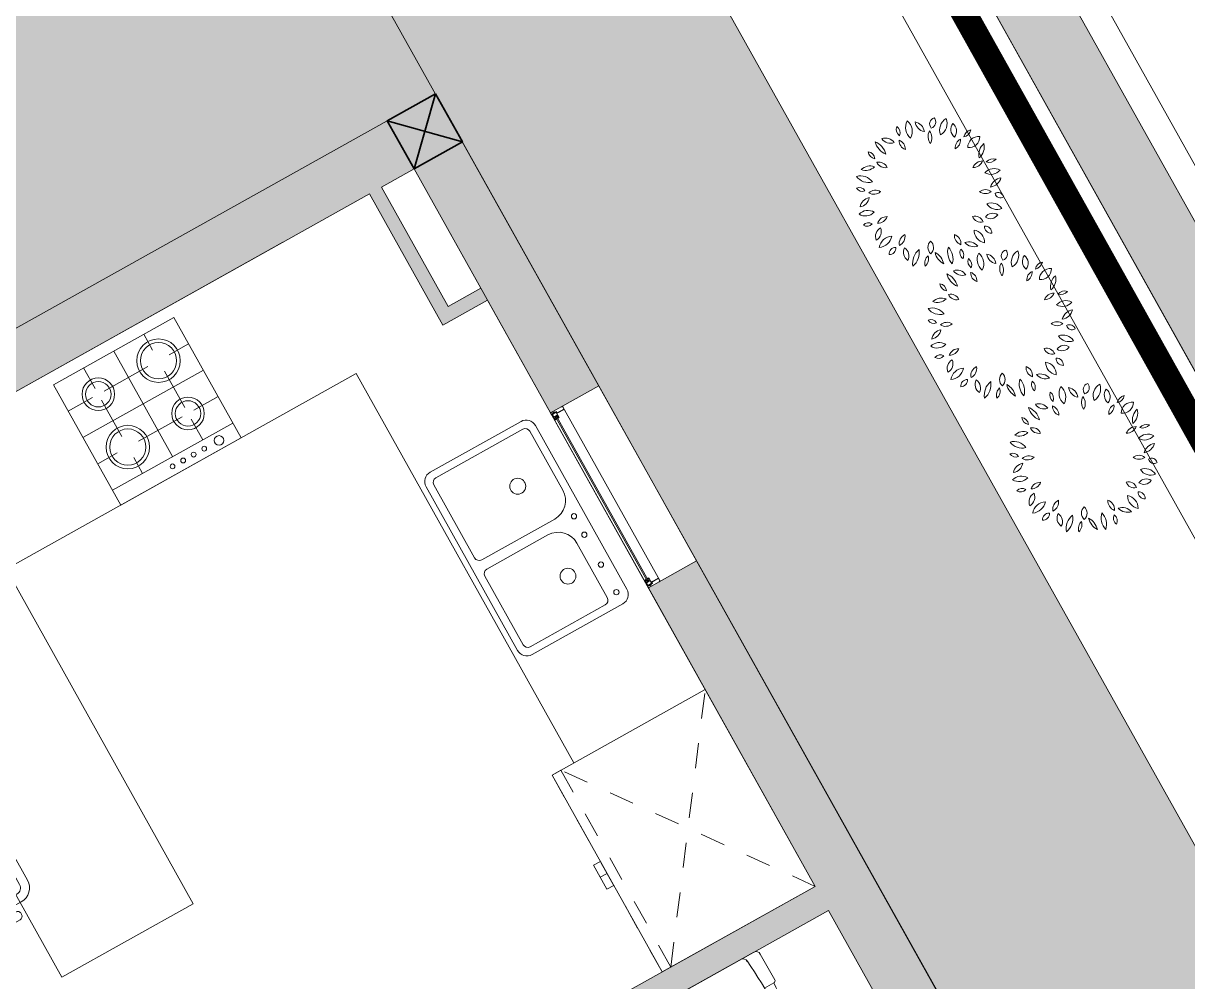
# Model space of a CAD drawing. Header units: millimetres. Extents: x 567980 to 569372, y 2065777 to 2066674.
# Drawn here: x 568954.36 to 568959.006, y 2066326.965 to 2066330.79 of the extents above; entities that cross this region are included whole.
import ezdxf

# ---------------------------------------------------------------- set-up
doc = ezdxf.new("R2010")
doc.units = ezdxf.units.MM
doc.linetypes.add('CENTER', pattern=[3, 1.5, -0.5, 0.5, -0.5])
doc.linetypes.add('HIDDEN', pattern=[0.75, 0.5, -0.25])
for name, color, linetype, lineweight in [('A-COT VACH', 2, 'Continuous', 35), ('A-HATCH', 251, 'Continuous', 5), ('A-TUONG', 255, 'Continuous', 35), ('boDnv', 54, 'Continuous', 25), ('E- RANH GIOI', 1, 'CENTER', 13), ('E- THAY', 9, 'Continuous', 20), ('E- Tuong', 4, 'Continuous', 13), ('E-Manh', 251, 'Continuous', 13), ('E-NoiThat', 32, 'Continuous', 9), ('i_Cay', 114, 'Continuous', 13), ('i_Hatch', 250, 'Continuous', 13), ('i_ThietBi', 32, 'Continuous', 13), ('LD-CUA', 146, 'Continuous', 13), ('LD-THAY', 9, 'Continuous', 13)]:
    doc.layers.add(name, color=color, linetype=linetype, lineweight=lineweight)
doc.layers.add('ChiaLo', color=128, linetype='CENTER')
doc.layers.add('loKBT', color=42, linetype='Continuous')
pattern_1 = [(29.1921812, (562691.920323, 2061569.38554), (-0.02438702664, 0.0436494322), []), (74.1921812, (562691.92032, 2061569.38554), (-0.1360729175, 0.038524811), [0.070710678, -0.1414213562])]

# ---------------------------------------------------------------- blocks, each defined once
blk = doc.blocks.new('NEN')
at = {"layer": 'ChiaLo', "ltscale": 5}
blk.add_lwpolyline([(249.5585, -21.0006), (269.0492, -55.9307)], dxfattribs=at)
at = {"layer": 'loKBT'}
for points in [[(270.2195, -32.3748), (259.3038, -38.4657), (269.0492, -55.9307), (279.9649, -49.8398)], [(259.3038, -38.4657), (242.2673, -47.972), (248.9862, -61.4059), (255.5891, -63.4414), (269.0492, -55.9307)]]:
    blk.add_lwpolyline(points, close=True, dxfattribs=at)
blk = doc.blocks.new('SAN VUON BT A-BT1')
at = {"layer": 'i_Hatch', "true_color": 0x46cb3a, "transparency": 33554687}
h = blk.add_hatch(dxfattribs=at)
h.set_pattern_fill('CROSS', color=95, scale=300, double=1)
h.set_pattern_definition([(0, (2832.47, -202892.13), (75, 75), [37.5, -112.5]), (90, (2851.22, -202910.88), (-75, 75), [37.5, -112.5])])
h.paths.add_polyline_path([(7163776.9, 841296.9), (7151496.9, 841296.9), (7151496.9, 841006.9), (7163486.9, 841006.9), (7163486.9, 821856.9), (7163776.9, 821856.9)])
h.paths.add_polyline_path([(7158157.3, 822152.4), (7151786.9, 822152.4), (7151786.9, 839436.9), (7151496.9, 839436.9), (7151496.9, 821856.9), (7151496.9, 821516.9), (7158157.3, 821516.9)])
at = {"layer": 'E- RANH GIOI', "ltscale": 0.1, "const_width": 100}
blk.add_lwpolyline([(7151386.9, 821436.9), (7163886.9, 821436.9), (7163886.9, 841436.9), (7151386.9, 841436.9)], close=True, dxfattribs=at)
at = {"layer": 'E-Manh'}
for p, q in [((7151496.9, 841326.9), (7151496.9, 821886.9)), ((7151786.9, 839436.9), (7151786.9, 822182.4)), ((7151896.9, 839436.9), (7151896.9, 822292.4))]:
    blk.add_line(p, q, dxfattribs=at)
blk.add_lwpolyline([(7151496.9, 841326.9), (7151496.9, 821546.9), (7158267.3, 821546.9)], dxfattribs=at)
blk = doc.blocks.new('MBT1 BT1')
at = {"layer": 'E- RANH GIOI', "ltscale": 0.1, "const_width": 100}
blk.add_lwpolyline([(7075416.3, 1014867.5), (7087916.3, 1014867.5), (7087916.3, 1034867.5), (7075416.3, 1034867.5)], close=True, dxfattribs=at)
at = {"layer": 'E- THAY'}
blk.add_blockref('SAN VUON BT A-BT1', (-75970.5, 193430.5), dxfattribs=at)
blk = doc.blocks.new('BT-01')
at = {"layer": 'loKBT'}
for points in [[(7833505.2, 959890.6), (7814005.9, 959899.6), (7813320.7, 944902.5), (7818090, 939908), (7833496, 939900.9)], [(7845998.8, 959884.9), (7833505.2, 959890.6), (7833496, 939900.9), (7845989.6, 939895.1)]]:
    blk.add_lwpolyline(points, close=True, dxfattribs=at)
blk = doc.blocks.new('mb-cay40')
at = {"color": 0, "linetype": 'ByBlock'}
for centre, radius, start, end in [((-299.6, 710.3), 100.2, 149.47372, 231.75859), ((-447.9, 682.5), 100.2, 329.47372, 51.75859), ((-230.7, 779.4), 98.1, 192.30595, 259.6849), ((-344.1, 662), 98.1, 12.30595, 79.6849), ((-136.2, 736.9), 62.9, 125.40933, 202.71009), ((-230.7, 763.9), 62.9, 305.40933, 22.71009), ((16.3, 684.3), 136.5, 133.81169, 194.30773), ((-210.5, 749), 136.5, 313.81169, 14.30773), ((112.7, 711.3), 137.2, 163.46423, 212.79056), ((-134.2, 676.1), 137.2, 343.46423, 32.79056), ((-426.9, 693.8), 54.1, 146.81507, 244.01934), ((-495.9, 674.7), 54.1, 326.81507, 64.01934), ((-147.5, 637.8), 79.7, 145.52479, 220.83273), ((-273.4, 630.8), 79.7, 325.52479, 40.83273), ((138.4, 615.5), 80.6, 104.10036, 168.46502), ((39.7, 709.8), 80.6, 284.10036, 348.46502), ((-541.5, 596.8), 98.1, 183.31893, 263.19037), ((-651.1, 493.7), 98.1, 3.31893, 83.19037), ((-554.2, 555.7), 69.9, 25.45365, 116.6852), ((-522.5, 648.1), 69.9, 205.45365, 296.6852), ((-390.4, 597.1), 66.9, 168.8066, 257.6391), ((-470.3, 544.7), 66.9, 348.8066, 77.6391), ((48.9, 562.1), 68.8, 103.89139, 198.90395), ((-32.7, 606.6), 68.8, 283.89139, 18.90395), ((230.4, 506), 141.4, 100.3005, 160.44765), ((71.9, 692.4), 141.4, 280.3005, 340.44765), ((260, 521), 76.9, 122.58173, 207.17999), ((150.2, 550.6), 76.9, 302.58173, 27.17999), ((-653.7, 503), 44.2, 163.49335, 274.46973), ((-692.7, 471.4), 44.2, 343.49335, 94.46973), ((299.7, 426), 53.5, 59.98145, 155.66759), ((277.7, 494.4), 53.5, 239.98145, 335.66759), ((-680.1, 301.4), 101.7, 69.72014, 135.64891), ((-717.6, 467.9), 101.7, 249.72014, 315.64891), ((-620.4, 356.9), 75.8, 22.57231, 98.33354), ((-561.4, 461), 75.8, 202.57231, 278.33354), ((213.1, 368.7), 79.6, 86.02822, 161.36976), ((143.1, 473.5), 79.6, 266.02822, 341.36976), ((319.9, 283.6), 110.2, 64.73526, 140.57812), ((281.8, 453.3), 110.2, 244.73526, 320.57812), ((-743.4, 226), 96, 30.94824, 110.57839), ((-694.8, 365.2), 96, 210.94824, 290.57839), ((359.2, 242.1), 79.1, 90.25287, 173.52208), ((280.3, 330.1), 79.1, 270.25287, 353.52208), ((-766.5, 152.4), 75.6, 44.25765, 108.59266), ((-736.5, 276.8), 75.6, 224.25765, 288.59266), ((-637.6, 118.6), 83.9, 60.50948, 129.29199), ((-649.5, 256.6), 83.9, 240.50948, 309.29199), ((243, 141), 78, 58.87476, 131.21352), ((231.9, 266.5), 78, 238.87476, 311.21352), ((344, 142), 53.6, 28.19814, 112.19179), ((371, 217), 53.6, 208.19814, 292.19179), ((-787.2, 176.3), 110.8, 280.87616, 345.44791), ((-659.1, 39.6), 110.8, 100.87616, 165.44791), ((292.5, 25.2), 97.6, 29.1952, 106.7189), ((349.7, 166.4), 97.6, 209.1952, 286.7189), ((-689.6, -39.1), 87.4, 54.97446, 151.37923), ((-716.2, 74.2), 87.4, 234.97446, 331.37923), ((158.9, -75), 77.3, 28.80716, 103.91988), ((208.1, 37.3), 77.3, 208.80716, 283.91988), ((313.8, -58.6), 90.4, 71.37117, 141.75354), ((271.7, 82.9), 90.4, 251.37117, 321.75354), ((-674.8, -123.2), 70, 71.81925, 140.08176), ((-706.7, -11.8), 70, 251.81925, 320.08176), ((-557.2, -163.3), 78, 113.47529, 203.45596), ((-659.8, -122.8), 78, 293.47529, 23.45596), ((-551.5, -83), 75, 87.17243, 157.23647), ((-616.9, 20.9), 75, 267.17243, 337.23647), ((243.5, -118.1), 50.7, 359.25572, 87.62866), ((296.2, -68.1), 50.7, 179.25572, 267.62866), ((-604.8, -147.2), 106.6, 271.63276, 352.02679), ((-496.2, -268.5), 106.6, 91.63276, 172.02679), ((-341.9, -220.9), 95.9, 122.88731, 186.72533), ((-489.2, -151.6), 95.9, 302.88731, 6.72533), ((69.9, -150.8), 70.3, 173.64998, 254.65145), ((-18.6, -210.9), 70.3, 353.64998, 74.65145), ((132.9, -213), 116.1, 6.54869, 76.89113), ((274.6, -86.6), 116.1, 186.54869, 256.89113), ((-472.9, -293.5), 49.3, 76.54191, 193.47743), ((-509.3, -257.1), 49.3, 256.54191, 13.47743), ((-314.3, -280.8), 91.1, 159.11699, 230.36062), ((-457.4, -318.4), 91.1, 339.11699, 50.36062), ((-220.2, -348.5), 108.7, 122.11699, 201.72753), ((-378.9, -296.7), 108.7, 302.11699, 21.72753), ((-132.5, -236.1), 75.4, 148.78766, 221.59771), ((-253.3, -247.1), 75.4, 328.78766, 41.59771), ((99.9, -278), 148, 165.20711, 218.32175), ((-159.3, -332), 148, 345.20711, 38.32175), ((110.4, -276.4), 64.3, 156.77542, 231.28797), ((11, -301.2), 64.3, 336.77542, 51.28797), ((113.4, -289.9), 96.7, 38.69621, 106.24154), ((161.8, -136.6), 96.7, 218.69621, 286.24154), ((-170.5, -363.9), 62.5, 129.74751, 206.0709), ((-266.7, -343.3), 62.5, 309.74751, 26.0709), ((-159.8, -372.2), 84.6, 5.31956, 80.41897), ((-61.5, -281), 84.6, 185.31956, 260.41897)]:
    blk.add_arc(centre, radius, start, end, dxfattribs=at)
blk = doc.blocks.new('A$C33A8190A')
at = {"layer": 'i_ThietBi', "linetype": 'HIDDEN'}
for p, q in [((-899.9, 40), (0, 700)), ((-899.9, 700), (0, 40))]:
    blk.add_line(p, q, dxfattribs=at)
at = {"layer": 'i_ThietBi'}
blk.add_lwpolyline([(-899.9, 700), (0, 700), (0, 0), (-899.9, 0)], close=True, dxfattribs=at)
at = {"layer": 'i_ThietBi', "linetype": 'HIDDEN'}
for points in [[(-899.9, 0), (0, 0), (0, 40), (-899.9, 40)], [(-450, 0), (-504.5, 0), (-504.5, -30.7), (-450, -30.7)], [(-395.4, 0), (-395.4, -30.7), (-450, -30.7), (-450, 0)]]:
    blk.add_lwpolyline(points, close=True, dxfattribs=at)
blk = doc.blocks.new('A$C395E768C')
at = {"layer": 'i_ThietBi'}
for p, q in [((-125, -65.8), (-125, 0)), ((0, -438.6), (0, 0)), ((125, -85.5), (125, 0)), ((-168.9, -109.6), (-250, -109.6)), ((100.9, -109.6), (-81.1, -109.6)), ((149.1, -109.6), (250, -109.6)), ((-125, -304.8), (-125, -153.5)), ((125, -285.1), (125, -133.8)), ((-250, -219.3), (250, -219.3)), ((-149.1, -328.9), (-250, -328.9)), ((-100.9, -328.9), (81.1, -328.9)), ((168.9, -328.9), (250, -328.9)), ((-125, -353.1), (-125, -438.6)), ((125, -372.8), (125, -438.6)), ((-250, -438.6), (250, -438.6))]:
    blk.add_line(p, q, dxfattribs=at)
blk.add_lwpolyline([(250, -500), (250, 0), (-250, 0), (-250, -500)], close=True, dxfattribs=at)
for centre, radius in [((-125, -109.6), 78.9), ((-125, -109.6), 65.8), ((125, -109.6), 59.2), ((125, -109.6), 46.1), ((125, -328.9), 78.9), ((-125, -328.9), 59.2), ((-125, -328.9), 46.1), ((125, -328.9), 65.8), ((-175.4, -469.3), 17.5), ((-114, -469.3), 8.77), ((-70.2, -469.3), 8.77), ((-26.3, -469.3), 8.77), ((17.5, -469.3), 8.77)]:
    blk.add_circle(centre, radius, dxfattribs=at)
blk = doc.blocks.new('DOUBLE-SINK1000')
for p, q in [((-449.2, 0), (449.2, 0)), ((-500, -549.2), (-500, -50.8)), ((-438.0875, -36.5125), (-115.0375, -36.5125)), ((500, -50.8), (500, -549.2)), ((-463.4875, -538.0875), (-463.4875, -61.9125)), ((438.0875, -101.6), (138.9625, -101.6)), ((-13.4375, -538.0875), (-13.4375, -138.1125)), ((463.4875, -127), (463.4875, -538.0875)), ((37.3625, -538.0875), (37.3625, -203.2)), ((449.2, -600), (-449.2, -600)), ((-38.8375, -563.4875), (-438.0875, -563.4875)), ((438.0875, -563.4875), (62.7625, -563.4875))]:
    blk.add_line(p, q)
at = {"color": 44}
for centre, radius in [((19.9, -50.8), 12.7), ((121.5, -50.8), 12.7), ((284.9, -50.8), 12.7), ((436.5, -50.8), 12.7), ((-236.875, -215.9), 38.1), ((256.325, -215.9), 38.1)]:
    blk.add_circle(centre, radius, dxfattribs=at)
for centre, radius, start, end in [((-449.2, -50.8), 50.8, 90, 180), ((449.2, -50.8), 50.8, 0, 90), ((-438.0875, -61.9125), 25.4, 90, 180), ((-115.0375, -138.1125), 101.6, 0, 90), ((138.9625, -203.2), 101.6, 90, 180), ((438.0875, -127), 25.4, 0, 90), ((-449.2, -549.2), 50.8, 180, 270), ((-438.0875, -538.0875), 25.4, 180, 270), ((-38.8375, -538.0875), 25.4, 270, 0), ((62.7625, -538.0875), 25.4, 180, 270), ((438.0875, -538.0875), 25.4, 270, 0), ((449.2, -549.2), 50.8, 270, 0)]:
    blk.add_arc(centre, radius, start, end)
blk = doc.blocks.new('AASS')
at = {"layer": 'i_ThietBi', "ltscale": 0.5}
for p, q in [((-124300685.4, 101895082.4), (-124300835.4, 101895082.4)), ((-124300685.4, 101895037.4), (-124300835.4, 101895037.4)), ((-124300820.4, 101894987.5), (-124300700.4, 101894987.5)), ((-124301110.4, 101894807.4), (-124301110.4, 101894586.3)), ((-124301065.4, 101894807.4), (-124301065.4, 101894586.3)), ((-124301035.4, 101894807.4), (-124301035.4, 101894537.4)), ((-124300485.4, 101894537.4), (-124300485.4, 101894807.4)), ((-124300455.4, 101894586.3), (-124300455.4, 101894807.4)), ((-124300410.4, 101894586.3), (-124300410.4, 101894807.4)), ((-124301065.4, 101894736.8), (-124301035.4, 101894736.8)), ((-124300485.4, 101894736.8), (-124300455.4, 101894736.8)), ((-124301065.4, 101894696.8), (-124301035.4, 101894696.8)), ((-124300485.4, 101894696.8), (-124300455.4, 101894696.8)), ((-124301090.4, 101894566.3), (-124301085.4, 101894566.3)), ((-124300435.4, 101894566.3), (-124300430.4, 101894566.3)), ((-124300955.4, 101894457.4), (-124300565.4, 101894457.4))]:
    blk.add_line(p, q, dxfattribs=at)
blk.add_lwpolyline([(-124300530.4, 101894537.4), (-124300530.4, 101894807.4, 0.414214), (-124300685.4, 101894962.4), (-124300835.4, 101894962.4, 0.414214), (-124300990.4, 101894807.4), (-124300990.4, 101894537.4, 0.414214), (-124300955.4, 101894502.4), (-124300565.4, 101894502.4, 0.414214)], format="xyb", close=True, dxfattribs=at)
for centre, radius, start, end in [((-124300835.4, 101894807.4), 275, 90, 180), ((-124300685.4, 101894807.4), 275, 0, 90), ((-124300835.4, 101894807.4), 230, 90, 180), ((-124300902.7, 101894929.1), 100.8, 35.36106, 85.39359), ((-124300618.2, 101894929.1), 100.8, 94.60641, 144.63894), ((-124300685.4, 101894807.4), 230, 0, 90), ((-124300835.4, 101894807.4), 200, 91.02827, 180), ((-124300685.4, 101894807.4), 200, 0, 88.97173), ((-124301090.4, 101894586.3), 20, 180, 270), ((-124301085.4, 101894586.3), 20, 270, 0), ((-124300435.4, 101894586.3), 20, 180, 270), ((-124300430.4, 101894586.3), 20, 270, 0), ((-124300955.4, 101894537.4), 80, 180, 270), ((-124300565.4, 101894537.4), 80, 270, 0)]:
    blk.add_arc(centre, radius, start, end, dxfattribs=at)
blk = doc.blocks.new('A$C01E237DA')
at = {"layer": 'i_ThietBi'}
for p, q in [((124, 759.1), (-119.8, 759.1)), ((-106.9, 731.5), (111, 731.5)), ((-106.9, 726.5), (111.1, 726.5)), ((182.1, 201.7), (-180.3, 202.2)), ((182.1, 201.7), (-180.3, 202.2)), ((-243.2, 154.2), (-197, 154.2)), ((-243.2, 154.2), (-197, 154.2)), ((-197, 164.9), (199.5, 165)), ((-197, 164.9), (199.5, 165)), ((199.2, 154.3), (243.6, 154.2)), ((199.2, 154.3), (243.6, 154.2)), ((-253.4, 20), (-253.2, 144.2))]:
    blk.add_line(p, q, dxfattribs=at)
blk.add_lwpolyline([(-253.4, 20, 0.414644), (-233.4, 0), (233.4, 0, 0.413784), (253.4, 20), (253.6, 144.2, 0.414214), (243.6, 154.2, 0.030719), (207.3, 462.5, 0.045974), (160.7, 664.8, 0.040862), (124, 759.1), (-119.8, 759.1, 0.042274), (-157.5, 665.3, 0.045977), (-204.6, 463.1, 0.030636), (-243.2, 154.2, 0.414214), (-253.2, 144.2), (-253.4, 20, 0.414214), (-233.4, 0)], format="xyb", dxfattribs=at)
for centre, radius, start, end in [((415.2, 489.4), 599.1, 153.2435, 162.9263), ((-433.6, 487.7), 620.1, 16.5948, 25.9545), ((406.7, 490.6), 573.1, 155.8082, 162.7877), ((406.7, 490.6), 573.1, 155.8082, 162.7877), ((406.7, 490.6), 568.1, 155.8028, 162.7839), ((406.7, 490.6), 568.1, 155.8028, 162.7839), ((-106.9, 721.5), 10, 89.5552, 156.4302), ((-106.9, 721.5), 10, 89.5552, 156.4302), ((-106.9, 721.5), 5, 89.5552, 156.4302), ((-106.9, 721.5), 5, 89.5552, 156.4302), ((110.9, 721.5), 10, 23.5698, 90.4448), ((110.9, 721.5), 5, 23.5698, 90.4448), ((110.9, 721.5), 5, 23.5698, 90.4448), ((-433.6, 487.7), 597.6, 16.5948, 23.2571), ((-433.6, 487.7), 602.6, 16.5948, 23.2414), ((915.9, 308.6), 1131.2, 161.6177, 172.1474), ((916.1, 308.6), 1113.8, 161.5781, 172.1303), ((916.1, 308.6), 1113.8, 161.5781, 172.1303), ((916.1, 308.6), 1108.9, 161.5878, 172.1346), ((916.1, 308.6), 1108.9, 161.5878, 172.1346), ((-914.1, 310.9), 1109, 7.7136, 18.2596), ((-914.1, 310.9), 1109, 7.7136, 18.2596), ((-914.4, 301.2), 1117.4, 8.2007, 18.7361), ((-914.4, 301.2), 1117.4, 8.2007, 18.7361), ((-913.9, 310.9), 1131.3, 7.7004, 18.2295), ((2294.4, -5.6), 2542.6, 169.3761, 176.3952), ((2288.4, 231.5), 2486.5, 174.7016, 184.9536), ((2288.4, 231.5), 2486.5, 174.7016, 184.9536), ((2278.2, 257.2), 2468.9, 175.2821, 181.0488), ((2278.2, 257.2), 2468.9, 175.2821, 181.0488), ((-2276.2, 263.9), 2468.9, 358.783, 4.5496), ((-2276.2, 263.9), 2468.9, 358.783, 4.5496), ((-2278, 246.3), 2478.9, 354.7152, 4.9599), ((-2278, 246.3), 2478.9, 354.7152, 4.9599), ((-2281.4, 13), 2528.9, 3.2004, 10.2385), ((-180.3, 212.2), 10, 181.0488, 269.9159), ((-180.3, 212.2), 10, 181.0488, 269.9159), ((182.1, 211.7), 10, 269.9159, 358.783), ((182.1, 211.7), 10, 269.9159, 358.783), ((-243.2, 144.2), 10, 89.9159, 179.9159), ((243.6, 144.2), 10, 359.9159, 89.9159), ((-169.1, 19.8), 20, 179.9159, 269.9159), ((-169.1, 19.8), 20, 179.9159, 269.9159), ((170.4, 20), 20, 269.9159, 359.9159), ((170.4, 20), 20, 269.9159, 359.9159)]:
    blk.add_arc(centre, radius, start, end, dxfattribs=at)
blk = doc.blocks.new('SFFSF')
h = blk.add_hatch(color=250)
h.paths.add_polyline_path([(339646.8, 104917.2), (339646.8, 104891.8), (339678.5, 104891.8), (339678.5, 104898.5), (339675.3, 104898.5, 1), (339675.3, 104897.3), (339677.3, 104897.3), (339677.3, 104893), (339663.4, 104893), (339663.4, 104916), (339677.3, 104916), (339677.3, 104911.7), (339675.3, 104911.7, 1), (339675.3, 104910.5), (339678.5, 104910.5), (339678.5, 104917.2)])
h.paths.add_polyline_path([(339648, 104916), (339662.2, 104916), (339662.2, 104893), (339648, 104893)], flags=16)
blk.add_lwpolyline([(339663.4, 104893), (339663.4, 104916), (339677.3, 104916), (339677.3, 104911.7), (339675.3, 104911.7, 1), (339675.3, 104910.5), (339678.5, 104910.5), (339678.5, 104917.2), (339646.8, 104917.2), (339646.8, 104891.8), (339678.5, 104891.8), (339678.5, 104898.5), (339675.3, 104898.5, 1), (339675.3, 104897.3), (339677.3, 104897.3), (339677.3, 104893)], format="xyb", close=True)
blk.add_lwpolyline([(339662.2, 104893), (339662.2, 104916), (339648, 104916), (339648, 104893)], close=True)
blk = doc.blocks.new('DDDDA')
blk.add_hatch(color=250).paths.add_polyline_path([(339343.8, 104970.9), (339343.8, 104969.3), (339332.6, 104969.3), (339332.6, 104958.1), (339343.8, 104958.1), (339343.8, 104956.6, 0.240391), (339346.5, 104960.7), (339335.6, 104960.7), (339335.6, 104966.7), (339346.5, 104966.7, 0.240391)])
blk.add_lwpolyline([(339343.8, 104970.9), (339343.8, 104969.3), (339332.6, 104969.3), (339332.6, 104958.1), (339343.8, 104958.1), (339343.8, 104956.6, 0.240391), (339346.5, 104960.7), (339335.6, 104960.7), (339335.6, 104966.7), (339346.5, 104966.7, 0.240391)], format="xyb", close=True)
blk = doc.blocks.new('*U496')
for points in [[(22.1, 21.5), (0, 21.5), (0, 27.7), (1.2, 27.7), (1.2, 22.7), (17.8, 22.7), (17.8, 63.1), (8.9, 63.1), (8.9, 71.6), (5.1, 74.3), (5.1, 83.1), (8.9, 85.8), (8.9, 93.1), (1.2, 93.1), (1.2, 89.3), (0, 89.3), (0, 94.3), (10.1, 94.3), (10.1, 93.1), (10.1, 91.1), (10.1, 82.5), (8.9, 82.5), (8.9, 84.3), (6.3, 82.5), (6.3, 74.9), (8.9, 73.1), (8.9, 74.9), (10.1, 74.9), (10.1, 64.3), (19, 64.3), (19, 22.7), (22.1, 22.7)], [(1044.6, 21.5), (1066.7, 21.5), (1066.7, 27.7), (1065.5, 27.7), (1065.5, 22.7), (1048.9, 22.7), (1048.9, 63.1), (1057.8, 63.1), (1057.8, 71.6), (1061.6, 74.3), (1061.6, 83.1), (1057.8, 85.8), (1057.8, 93.1), (1065.5, 93.1), (1065.5, 89.3), (1066.7, 89.3), (1066.7, 94.3), (1056.6, 94.3), (1056.6, 93.1), (1056.6, 91.1), (1056.6, 82.5), (1057.8, 82.5), (1057.8, 84.3), (1060.4, 82.5), (1060.4, 74.9), (1057.8, 73.1), (1057.8, 74.9), (1056.6, 74.9), (1056.6, 64.3), (1047.7, 64.3), (1047.7, 22.7), (1044.6, 22.7)]]:
    blk.add_hatch(color=250).paths.add_polyline_path(points)
for p, q in [((10.1, 94.3), (1056.6, 94.3)), ((22.1, 21.5), (1044.6, 21.5))]:
    blk.add_line(p, q)
for points in [[(8.9, 93.1), (8.9, 85.8), (5.1, 83.1), (5.1, 74.3), (8.9, 71.6), (8.9, 63.1), (17.8, 63.1), (17.8, 22.7), (1.2, 22.7), (1.2, 27.7), (0, 27.7), (0, 21.5), (22.1, 21.5), (22.1, 22.7), (19, 22.7), (19, 64.3), (10.1, 64.3), (10.1, 74.9), (8.9, 74.9), (8.9, 73.1), (6.3, 74.9), (6.3, 82.5), (8.9, 84.3), (8.9, 82.5), (10.1, 82.5), (10.1, 93.1), (10.1, 93.1), (10.1, 94.3), (0, 94.3), (0, 89.3), (1.2, 89.3), (1.2, 93.1), (8.9, 93.1)], [(1057.8, 93.1), (1057.8, 85.8), (1061.6, 83.1), (1061.6, 74.3), (1057.8, 71.6), (1057.8, 63.1), (1048.9, 63.1), (1048.9, 22.7), (1065.5, 22.7), (1065.5, 27.7), (1066.7, 27.7), (1066.7, 21.5), (1044.6, 21.5), (1044.6, 22.7), (1047.7, 22.7), (1047.7, 64.3), (1056.6, 64.3), (1056.6, 74.9), (1057.8, 74.9), (1057.8, 73.1), (1060.4, 74.9), (1060.4, 82.5), (1057.8, 84.3), (1057.8, 82.5), (1056.6, 82.5), (1056.6, 93.1), (1056.6, 93.1), (1056.6, 94.3), (1066.7, 94.3), (1066.7, 89.3), (1065.5, 89.3), (1065.5, 93.1), (1057.8, 93.1)]]:
    blk.add_lwpolyline(points)
blk.add_lwpolyline([(1030.7, 75.7), (36, 75.7), (36, 81.7), (1030.7, 81.7)], close=True)
at = {"xscale": -1, "rotation": 180}
blk.add_blockref('SFFSF', (-339634.7, 104983.2), dxfattribs=at)
blk.add_blockref('DDDDA', (-339299.6, -104885))
at = {"xscale": -1}
blk.add_blockref('DDDDA', (340366.2, -104885), dxfattribs=at)
at = {"rotation": 180}
blk.add_blockref('SFFSF', (340701.3, 104983.2), dxfattribs=at)
blk = doc.blocks.new('COT220')
at = {"layer": 'i_Hatch'}
h = blk.add_hatch(color=256, dxfattribs=at)
h.dxf.hatch_style = 1
h.paths.add_polyline_path([(-124343785.7, 101818213.4), (-124343565.7, 101818213.4), (-124343565.7, 101818433.4), (-124343785.7, 101818433.4)])
at = {"layer": 'A-COT VACH'}
for p, q in [((-124343785.7, 101818433.4), (-124343565.7, 101818213.4)), ((-124343785.7, 101818213.4), (-124343565.7, 101818433.4))]:
    blk.add_line(p, q, dxfattribs=at)
blk.add_lwpolyline([(-124343785.7, 101818213.4), (-124343565.7, 101818213.4), (-124343565.7, 101818433.4), (-124343785.7, 101818433.4)], close=True, dxfattribs=at)
blk = doc.blocks.new('LUOICOT A-BT2')
at = {"layer": 'E- Tuong'}
blk.add_blockref('COT220', (131374870.7, -100959102.1), dxfattribs=at)
blk = doc.blocks.new('TANG 1 BT2')
at = {"layer": 'A-HATCH'}
h = blk.add_hatch(color=256, dxfattribs=at)
h.dxf.hatch_style = 1
h.paths.add_polyline_path([(7034885, 743950), (7031305, 743950), (7031305, 743950), (7031305, 743730), (7031085, 743730), (7031085, 742615), (7031305, 742615), (7031305, 743130), (7031510, 743130), (7031510, 743730), (7034885, 743730), (7034885, 743730)])
h.paths.add_polyline_path([(7031455, 743185), (7031305, 743185), (7031305, 743730), (7031455, 743730)], flags=16)
h.paths.add_polyline_path([(7035285, 743950), (7034885, 743950), (7034885, 743730), (7035285, 743730)])
h.paths.add_polyline_path([(7039685, 743950), (7037685, 743950), (7037685, 743730), (7039685, 743730)])
h.paths.add_polyline_path([(7039905, 743730), (7039905, 743730), (7039685, 743730), (7039685, 743230), (7039905, 743230)])
h.paths.add_polyline_path([(7039905, 742030), (7039685, 742030), (7039685, 740900), (7039685, 740994.9), (7039905, 740994.9)])
h.paths.add_polyline_path([(7039905, 739794.9), (7039685, 739794.9), (7039685, 739250), (7039905, 739250)])
h.paths.add_polyline_path([(7039685, 739250), (7037635, 739250), (7037634.9, 739590), (7037525, 739590), (7037525, 738162.5), (7037745, 738162.5), (7037745, 739030), (7039685, 739030)])
h.paths.add_polyline_path([(7040124.9, 739450), (7039905, 739450), (7039905, 739250), (7039905, 739030), (7039685, 739030), (7039562.5, 739030), (7039562.5, 738810), (7040124.9, 738810)])
h.paths.add_polyline_path([(7034885, 739140), (7034105, 739140), (7034105, 739250), (7033995, 739250), (7033995, 739140), (7031305, 739140), (7031305, 739030), (7031865, 739030), (7031865, 738029.9), (7032085, 738029.9), (7032085, 739030), (7034885, 739030)])
h.paths.add_polyline_path([(7034105, 740450), (7031305, 740450), (7031305, 741815), (7031085, 741815), (7031085, 739250), (7031305, 739250), (7031305, 740340), (7033995, 740340), (7033995, 740050), (7034105, 740050), (7034105, 740230)])
h.paths.add_polyline_path([(7032085, 736229.9), (7031865, 736229.9), (7031865, 735230), (7031305, 735230), (7031305, 735120), (7031455, 735120), (7031455, 734775), (7031305, 734775), (7031305, 735010), (7031305, 735010), (7031085, 735010), (7031085, 734610), (7031305, 734610), (7031305, 734720), (7031510, 734720), (7031510, 735120), (7033974.9, 735120), (7033974.9, 735230), (7032085, 735230)])
h.paths.add_polyline_path([(7034885, 735010), (7034885, 735120), (7034774.9, 735120), (7034774.9, 735230), (7034885, 735230), (7034885, 735230), (7035105, 735230), (7035395, 735230), (7035395, 735010), (7034995, 735010)])
h.paths.add_polyline_path([(7034995, 735010), (7034885, 735010), (7034885, 729329.5), (7034995, 729329.5), (7034995, 729479.5), (7035340, 729479.5), (7035340, 729329.5), (7034505, 729329.5), (7034505, 729109.5), (7035470.1, 729109.5), (7035470.1, 729329.5), (7035395, 729329.5), (7035395, 729534.5), (7034995, 729534.5)])
h.paths.add_polyline_path([(7039685, 735230), (7037745, 735230), (7037745, 735962.5), (7037525, 735962.5), (7037525, 735010), (7039685, 735010), (7039685, 735010)])
h.paths.add_polyline_path([(7040124.9, 735450), (7039562.4, 735450), (7039562.4, 735230), (7039685, 735230), (7039905, 735230), (7039905, 735010), (7039905, 734810), (7040124.9, 734810)])
h.paths.add_polyline_path([(7039905, 735010), (7039685, 735010), (7039685, 734610), (7039905, 734610)])
h.paths.add_polyline_path([(7039905, 733410), (7039685, 733410), (7039685, 731580), (7039795, 731470), (7039905, 731580)])
h.paths.add_polyline_path([(7039905, 731360), (7039905, 731360), (7039685, 731360), (7039685, 731451.1), (7039190.1, 730956.1), (7039345.7, 730800.5)])
h.paths.add_polyline_path([(7031305, 730524.5), (7031085, 730524.5), (7031085, 733810), (7031305, 733810)])
h.paths.add_polyline_path([(7031305, 729724.5), (7031085, 729724.5), (7031085, 729109.5), (7031685, 729109.5), (7031685, 729329.5), (7031305, 729329.5)])
h.paths.add_polyline_path([(7037655.2, 729109.5), (7037435.2, 729109.5), (7037070.1, 729109.5), (7037070.1, 729329.5), (7037435.2, 729329.5), (7037435.2, 729329.5), (7037564, 729329.5), (7038058.9, 729824.5), (7038214.5, 729669), (7037655.2, 729109.5)])
at = {"layer": 'E- THAY'}
blk.add_lwpolyline([(7031085, 742615), (7031305, 742615), (7031305, 741815), (7031085, 741815)], close=True, dxfattribs=at)
at = {"layer": 'E- Tuong'}
for p, q in [((7031085, 743950), (7031085, 742615)), ((7035285, 743950), (7031085, 743950)), ((7031305, 743730), (7031455, 743730)), ((7031305, 743730), (7031305, 743185)), ((7031455, 743185), (7031455, 743730)), ((7031510, 743130), (7031510, 743730)), ((7031510, 743730), (7035285, 743730)), ((7031305, 743185), (7031455, 743185)), ((7031305, 743130), (7031510, 743130)), ((7031305, 743130), (7031305, 742615)), ((7031305, 742615), (7031085, 742615)), ((7031305, 741815), (7031085, 741815)), ((7031085, 741815), (7031085, 739030)), ((7031305, 741815), (7031305, 740450)), ((7034105, 740450), (7031305, 740450)), ((7031305, 739140), (7031305, 740340)), ((7033995, 740340), (7031305, 740340))]:
    blk.add_line(p, q, dxfattribs=at)
at = {"layer": 'E-NoiThat'}
for p, q in [((7031305, 740450), (7031305, 743730)), ((7031905, 743730), (7033505, 743730)), ((7031905, 743130), (7031905, 741349.9)), ((7033505, 743130), (7031905, 743130))]:
    blk.add_line(p, q, dxfattribs=at)
blk.add_lwpolyline([(7033505, 743730), (7033505, 741600), (7034105, 741600), (7034105, 743730)], close=True, dxfattribs=at)
at = {"layer": 'E- Tuong', "xscale": -0.8, "yscale": 0.8, "zscale": 0.8, "rotation": 270}
blk.add_blockref('AASS', (-74481529.5, 100182768.9), dxfattribs=at)
at = {"layer": 'i_Hatch', "color": 252, "transparency": 33554687}
blk.add_blockref('LUOICOT A-BT2', (0, -115381.2), dxfattribs=at)
at = {"layer": 'i_Hatch', "xscale": 0.9473684210526316, "yscale": 0.9473684210526316, "zscale": 0.9473684210526316, "rotation": 180}
blk.add_blockref('A$C01E237DA', (7031868, 740340), dxfattribs=at)
at = {"layer": 'i_ThietBi', "ltscale": 0.5}
for name, p, xscale, yscale, zscale, rotation in [('A$C395E768C', (7032706.5, 743680), 1.1, 1.1, 1.1, 359.9999994047906), ('DOUBLE-SINK1000', (7031382.4, 742225.5), -0.8333333333333331, 0.8333333333333331, 0.8333333333333331, 90)]:
    blk.add_blockref(name, p, dxfattribs=dict(at, xscale=xscale, yscale=yscale, zscale=zscale, rotation=rotation))
at = {"layer": 'i_ThietBi', "ltscale": 0.5, "rotation": 90}
blk.add_blockref('A$C33A8190A', (7032005, 741349.9), dxfattribs=at)
at = {"layer": 'LD-CUA', "xscale": 0.7500000000001072, "yscale": 0.7500000000001072, "zscale": 0.7500000000001072, "rotation": 270}
blk.add_blockref('*U496', (7031234.3, 742615), dxfattribs=at)
blk = doc.blocks.new('MB TANG 1 BT2')
at = {"layer": 'LD-THAY', "xscale": 1.000536784354254, "yscale": 1.000536784354254, "zscale": 1.000536784354254, "rotation": 0.02648139157141569}
blk.add_blockref('TANG 1 BT2', (-3429.4, -3650.7), dxfattribs=at)

msp = doc.modelspace()

# ---------------------------------------------------------------- block references
at = {"layer": 'boDnv'}
msp.add_blockref('NEN', (568697.4807, 2066371.6973), dxfattribs=at)

# ---------------------------------------------------------------- next in the draw order: block references
at = {"layer": 'LD-THAY', "xscale": 0.0009994885116012015, "yscale": 0.0009994885116012015, "zscale": 0.0009994885116012015, "rotation": 29.16570913589107}
msp.add_blockref('MBT1 BT1', (563285.6581, 2061983.6714, -0.0003), dxfattribs=at)

# ---------------------------------------------------------------- next in the draw order: hatches: boundary and pattern name
at = {"layer": 'i_Hatch', "transparency": 33554687}
h = msp.add_hatch(dxfattribs=at)
h.set_pattern_fill('DOLMIT', color=256, scale=0.2, angle=29.1922, double=1)
h.set_pattern_definition(pattern_1)
h.paths.add_polyline_path([(568956.4581, 2066332.1135), (568962.6873, 2066320.9762), (568961.658, 2066320.4005), (568960.2832, 2066322.8585), (568960.2832, 2066322.8585), (568958.4293, 2066326.1732), (568956.0045, 2066330.5085), (568949.82, 2066327.0494), (568949.2442, 2066328.0787)])

# ---------------------------------------------------------------- next in the draw order: linework, layer by layer
at = {"layer": 'A-TUONG', "elevation": -0.0003}
msp.add_lwpolyline([(568956.7733, 2066333.2288), (568939.7549, 2066323.7104), (568946.468, 2066310.2902), (568953.07, 2066308.2559), (568966.5312, 2066315.7825), (568956.7733, 2066333.2288)], dxfattribs=at)
at = {"layer": 'E- RANH GIOI', "ltscale": 0.05, "const_width": 0.0999, "elevation": -0.0003}
msp.add_lwpolyline([(568939.7549, 2066323.7104), (568956.7733, 2066333.2288), (568966.5312, 2066315.7825), (568953.07, 2066308.2559), (568946.468, 2066310.2902)], close=True, dxfattribs=at)
at = {"layer": 'LD-THAY'}
msp.add_line((568965.4159, 2066316.0977, -0.0003), (568956.4581, 2066332.1135, -0.0003), dxfattribs=at)
at = {"layer": 'LD-THAY', "elevation": -0.0003}
for points in [[(568956.7733, 2066333.2288), (568939.7549, 2066323.7104), (568946.468, 2066310.2902), (568953.07, 2066308.2559), (568966.5312, 2066315.7825), (568956.7733, 2066333.2288)], [(568964.3866, 2066315.522), (568964.6793, 2066314.9986), (568966.232, 2066315.8671), (568956.6888, 2066332.9296), (568940.0667, 2066323.6328), (568940.7923, 2066322.091)], [(568948.3283, 2066326.2151), (568949.2966, 2066326.7567), (568948.7209, 2066327.786), (568955.4288, 2066331.5378), (568961.9507, 2066319.8772), (568961.9507, 2066319.8772), (568963.3226, 2066317.4244), (568955.8383, 2066313.2383), (568955.6423, 2066313.1287), (568953.1543, 2066317.5771), (568952.635, 2066317.2867), (568949.6784, 2066322.5728), (568950.2018, 2066322.8655), (568948.3283, 2066326.2151)]]:
    msp.add_lwpolyline(points, dxfattribs=at)

# ---------------------------------------------------------------- next in the draw order: block references
at = {"layer": 'i_Cay', "xscale": 0.0004997317518149989, "yscale": 0.0004997317518149989, "zscale": 0.0004997317518149989, "rotation": 209.2186626243499}
for p in [(568957.8414, 2066330.1525, -0.0003), (568958.1272, 2066329.6253, -0.0003), (568958.4539, 2066329.0923, -0.0003)]:
    msp.add_blockref('mb-cay40', p, dxfattribs=at)
at = {"layer": 'LD-THAY', "extrusion": (0, 0, -1), "xscale": 0.0009994635036299983, "yscale": 0.0009994635036299983, "zscale": -0.0009994635036299979, "rotation": 330.7813373756499}
msp.add_blockref('MB TANG 1 BT2', (-575452.1439, 2069111.9051, 0.0003), dxfattribs=at)
at = {"layer": 'loKBT', "xscale": 0.001000000000001394, "yscale": 0.001000000000001394, "zscale": 0.001000000000001394, "rotation": 29.19218123277868}
msp.add_blockref('BT-01', (562586.395, 2061674.5278, -0.0003), dxfattribs=at)

# ---------------------------------------------------------------- next in the draw order: block references
at = {"layer": 'LD-THAY', "xscale": 0.0009994885116012015, "yscale": 0.0009994885116012015, "zscale": 0.0009994885116012015, "rotation": 29.16570913589107}
msp.add_blockref('MBT1 BT1', (563285.6581, 2061983.6714, -0.0003), dxfattribs=at)

# ---------------------------------------------------------------- next in the draw order: hatches: boundary and pattern name
at = {"layer": 'i_Hatch', "transparency": 33554687}
h = msp.add_hatch(dxfattribs=at)
h.set_pattern_fill('DOLMIT', color=256, scale=0.2, angle=29.1922, double=1)
h.set_pattern_definition(pattern_1)
h.paths.add_polyline_path([(568956.4581, 2066332.1135), (568962.6873, 2066320.9762), (568961.658, 2066320.4005), (568960.2832, 2066322.8585), (568960.2832, 2066322.8585), (568958.4293, 2066326.1732), (568956.0045, 2066330.5085), (568949.82, 2066327.0494), (568949.2442, 2066328.0787)])

# ---------------------------------------------------------------- next in the draw order: linework, layer by layer
at = {"layer": 'A-TUONG', "elevation": -0.0003}
msp.add_lwpolyline([(568956.7733, 2066333.2288), (568939.7549, 2066323.7104), (568946.468, 2066310.2902), (568953.07, 2066308.2559), (568966.5312, 2066315.7825), (568956.7733, 2066333.2288)], dxfattribs=at)
at = {"layer": 'E- RANH GIOI', "ltscale": 0.05, "const_width": 0.0999, "elevation": -0.0003}
msp.add_lwpolyline([(568939.7549, 2066323.7104), (568956.7733, 2066333.2288), (568966.5312, 2066315.7825), (568953.07, 2066308.2559), (568946.468, 2066310.2902)], close=True, dxfattribs=at)
at = {"layer": 'LD-THAY'}
msp.add_line((568965.4159, 2066316.0977, -0.0003), (568956.4581, 2066332.1135, -0.0003), dxfattribs=at)
at = {"layer": 'LD-THAY', "elevation": -0.0003}
for points in [[(568956.7733, 2066333.2288), (568939.7549, 2066323.7104), (568946.468, 2066310.2902), (568953.07, 2066308.2559), (568966.5312, 2066315.7825), (568956.7733, 2066333.2288)], [(568964.3866, 2066315.522), (568964.6793, 2066314.9986), (568966.232, 2066315.8671), (568956.6888, 2066332.9296), (568940.0667, 2066323.6328), (568940.7923, 2066322.091)], [(568948.3283, 2066326.2151), (568949.2966, 2066326.7567), (568948.7209, 2066327.786), (568955.4288, 2066331.5378), (568961.9507, 2066319.8772), (568961.9507, 2066319.8772), (568963.3226, 2066317.4244), (568955.8383, 2066313.2383), (568955.6423, 2066313.1287), (568953.1543, 2066317.5771), (568952.635, 2066317.2867), (568949.6784, 2066322.5728), (568950.2018, 2066322.8655), (568948.3283, 2066326.2151)]]:
    msp.add_lwpolyline(points, dxfattribs=at)

# ---------------------------------------------------------------- next in the draw order: block references
at = {"layer": 'i_Cay', "xscale": 0.0004997317518149989, "yscale": 0.0004997317518149989, "zscale": 0.0004997317518149989, "rotation": 209.2186626243499}
for p in [(568957.8414, 2066330.1525, -0.0003), (568958.1272, 2066329.6253, -0.0003), (568958.4539, 2066329.0923, -0.0003)]:
    msp.add_blockref('mb-cay40', p, dxfattribs=at)
at = {"layer": 'LD-THAY', "extrusion": (0, 0, -1), "xscale": 0.0009994635036299983, "yscale": 0.0009994635036299983, "zscale": -0.0009994635036299979, "rotation": 330.7813373756499}
msp.add_blockref('MB TANG 1 BT2', (-575452.1439, 2069111.9051, 0.0003), dxfattribs=at)
at = {"layer": 'loKBT', "xscale": 0.001000000000001394, "yscale": 0.001000000000001394, "zscale": 0.001000000000001394, "rotation": 29.19218123277868}
msp.add_blockref('BT-01', (562586.395, 2061674.5278, -0.0003), dxfattribs=at)

doc.saveas('drawing.dxf')
